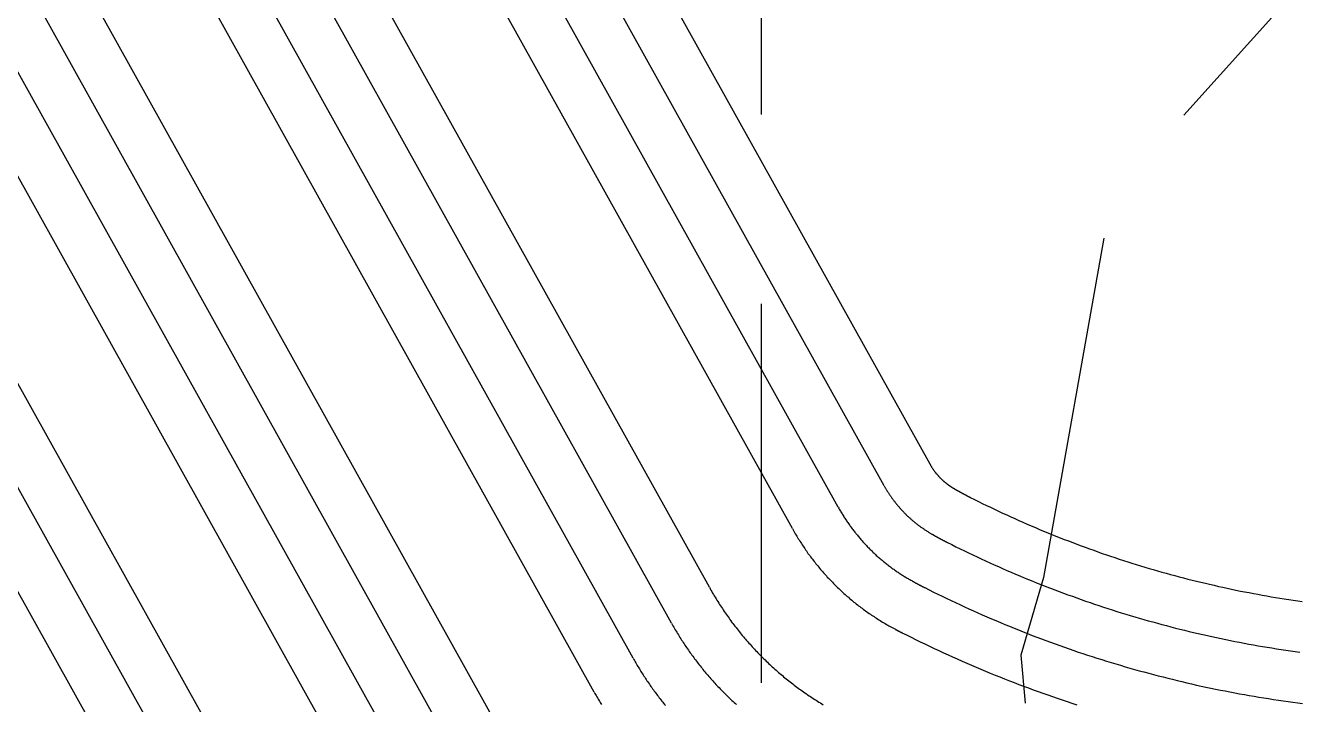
# Model space of a CAD drawing. Header units: inches. Extents: x 2439273 to 2445077, y 7048639 to 7057917.
# Drawn here: x 2442261.6 to 2442362.4, y 7051437.5 to 7051491.3 of the extents above; entities that cross this region are included whole.
import ezdxf

# ---------------------------------------------------------------- set-up
doc = ezdxf.new("R2010")
doc.units = ezdxf.units.IN
doc.header["$LTSCALE"] = 300
doc.header["$MEASUREMENT"] = 0
for name, pattern in [('DASHEDX2', [0.165, 0.125, -0.04]), ('HIDDEN', [0.375, 0.25, -0.125]), ('PHANTOM', [4.25, 3.5, -0.15, 0.15, -0.15, 0.15, -0.15])]:
    doc.linetypes.add(name, pattern=pattern)
for name, color, linetype in [('BOUNDARY', 24, 'PHANTOM'), ('EC', 43, 'DASHEDX2'), ('GRID', 254, 'HIDDEN'), ('new', 3, 'Continuous'), ('PC', 43, 'DASHEDX2')]:
    doc.layers.add(name, color=color, linetype=linetype)

msp = doc.modelspace()

# ---------------------------------------------------------------- linework, layer by layer
at = {"layer": 'BOUNDARY', "color": 7, "linetype": 'Continuous', "flags": 128}
msp.add_lwpolyline([(2442104.79, 7051307.16), (2442104.79, 7051307.16, -0.164597), (2442284.06, 7051796.07), (2442284.06, 7051796.07)], format="xyb", dxfattribs=at)
at = {"layer": 'EC', "color": 43, "linetype": 'DASHEDX2', "flags": 128}
msp.add_lwpolyline([(2442251.27, 7051860.74), (2442247.3, 7051835.93), (2442285.09, 7051799.73), (2442290.75, 7051796.96), (2442292.45, 7051794.32), (2442303.15, 7051761.82), (2442343.57, 7051692.77), (2442359.14, 7051618.96), (2442356.14, 7051577.01), (2442359.01, 7051566.55), (2442358.42, 7051561.45), (2442386.57, 7051521.09), (2442347.57, 7051477.85), (2442342.18, 7051447.57), (2442340.39, 7051441.42), (2442341.66, 7051427.46), (2442359.11, 7051429.33), (2442375.18, 7051420.05), (2442395.01, 7051453.34), (2442400.7, 7051501.07), (2442470.99, 7051494.44), (2442435.4, 7051466.06), (2442491.42, 7051452.29), (2442542.23, 7051423.39), (2442573.16, 7051414.58), (2442639.65, 7051351.27), (2442654.22, 7051332.69), (2442603.46, 7051321.11), (2442621.87, 7051282.74)], dxfattribs=at)
at = {"layer": 'GRID', "linetype": 'HIDDEN', "ltscale": 0.4}
msp.add_line((2442319.86, 7049369.24), (2442319.86, 7057765.42), dxfattribs=at)
at = {"layer": 'new', "color": 3, "linetype": 'PHANTOM', "flags": 128}
msp.add_lwpolyline([(2442104.79, 7051307.16), (2442104.79, 7051307.16, -0.164597), (2442284.06, 7051796.07), (2442284.06, 7051796.07)], format="xyb", dxfattribs=at)
at = {"layer": 'PC', "color": 24, "linetype": 'Continuous', "flags": 128}
for points in [[(2442325.94, 7051453.14), (2442282.49, 7051531.16)], [(2442329.57, 7051454.83), (2442287.04, 7051531.21)], [(2442333.2, 7051456.54), (2442291.41, 7051531.58)], [(2442315.73, 7051446.81), (2442269.24, 7051530.29)], [(2442322.3, 7051451.45), (2442278.07, 7051530.88)], [(2442306.62, 7051438.5), (2442257.22, 7051527.21)], [(2442309.69, 7051441.2), (2442261.59, 7051527.59)], [(2442312.73, 7051443.96), (2442266.09, 7051527.73)], [(2442300.4, 7051433.23), (2442248.56, 7051526.32)], [(2442294.1, 7051428.1), (2442239.97, 7051525.31)], [(2442297.25, 7051430.65), (2442244.25, 7051525.83)], [(2442290.92, 7051425.58), (2442235.69, 7051524.76)], [(2442222.97, 7051522.94), (2442281.33, 7051418.14)], [(2442227.2, 7051523.57), (2442284.54, 7051420.6)], [(2442218.76, 7051522.28), (2442278.11, 7051415.69)], [(2442333.2, 7051456.54), (2442333.21, 7051456.52), (2442333.23, 7051456.49), (2442333.24, 7051456.47), (2442333.25, 7051456.45), (2442333.27, 7051456.43), (2442333.28, 7051456.4), (2442333.29, 7051456.38), (2442333.31, 7051456.36), (2442333.32, 7051456.33), (2442333.33, 7051456.31), (2442333.35, 7051456.29), (2442333.36, 7051456.27), (2442333.38, 7051456.25), (2442333.39, 7051456.22), (2442333.41, 7051456.2), (2442333.42, 7051456.18), (2442333.44, 7051456.16), (2442333.45, 7051456.14), (2442333.47, 7051456.11), (2442333.48, 7051456.09), (2442333.5, 7051456.07), (2442333.51, 7051456.05), (2442333.53, 7051456.03), (2442333.54, 7051456.01), (2442333.56, 7051455.98), (2442333.57, 7051455.96), (2442333.59, 7051455.94), (2442333.61, 7051455.92), (2442333.62, 7051455.9), (2442333.64, 7051455.88), (2442333.66, 7051455.86), (2442333.67, 7051455.84), (2442333.69, 7051455.82), (2442333.71, 7051455.8), (2442333.72, 7051455.78), (2442333.74, 7051455.76), (2442333.76, 7051455.74), (2442333.77, 7051455.72), (2442333.79, 7051455.7), (2442333.81, 7051455.68), (2442333.83, 7051455.66), (2442333.84, 7051455.64), (2442333.86, 7051455.62), (2442333.88, 7051455.6), (2442333.9, 7051455.58), (2442333.92, 7051455.56), (2442333.93, 7051455.54), (2442333.95, 7051455.52), (2442333.97, 7051455.5), (2442333.99, 7051455.48), (2442334.01, 7051455.46), (2442334.03, 7051455.44), (2442334.04, 7051455.43), (2442334.06, 7051455.41), (2442334.08, 7051455.39), (2442334.1, 7051455.37), (2442334.12, 7051455.35), (2442334.14, 7051455.33), (2442334.16, 7051455.32), (2442334.18, 7051455.3), (2442334.2, 7051455.28), (2442334.22, 7051455.26), (2442334.24, 7051455.24), (2442334.26, 7051455.23), (2442334.28, 7051455.21), (2442334.3, 7051455.19), (2442334.32, 7051455.17), (2442334.34, 7051455.16), (2442334.36, 7051455.14), (2442334.38, 7051455.12), (2442334.4, 7051455.11), (2442334.42, 7051455.09), (2442334.44, 7051455.07), (2442334.46, 7051455.06), (2442334.48, 7051455.04), (2442334.5, 7051455.02), (2442334.52, 7051455.01), (2442334.54, 7051454.99), (2442334.56, 7051454.98), (2442334.59, 7051454.96), (2442334.61, 7051454.94), (2442334.63, 7051454.93), (2442334.65, 7051454.91), (2442334.67, 7051454.9), (2442334.69, 7051454.88), (2442334.71, 7051454.87), (2442334.74, 7051454.85), (2442334.76, 7051454.84), (2442334.78, 7051454.82), (2442334.8, 7051454.81), (2442334.82, 7051454.79), (2442334.85, 7051454.78), (2442334.87, 7051454.76), (2442334.89, 7051454.75), (2442334.91, 7051454.74), (2442334.94, 7051454.72), (2442334.96, 7051454.71), (2442334.98, 7051454.69), (2442335, 7051454.68), (2442335.03, 7051454.67)], [(2442329.57, 7051454.83), (2442329.6, 7051454.79), (2442329.62, 7051454.74), (2442329.65, 7051454.69), (2442329.68, 7051454.65), (2442329.71, 7051454.6), (2442329.73, 7051454.55), (2442329.76, 7051454.51), (2442329.79, 7051454.46), (2442329.82, 7051454.41), (2442329.85, 7051454.37), (2442329.88, 7051454.32), (2442329.91, 7051454.27), (2442329.94, 7051454.23), (2442329.97, 7051454.18), (2442330, 7051454.14), (2442330.03, 7051454.09), (2442330.06, 7051454.05), (2442330.09, 7051454), (2442330.12, 7051453.96), (2442330.15, 7051453.91), (2442330.18, 7051453.87), (2442330.21, 7051453.83), (2442330.25, 7051453.78), (2442330.28, 7051453.74), (2442330.31, 7051453.69), (2442330.34, 7051453.65), (2442330.38, 7051453.61), (2442330.41, 7051453.56), (2442330.44, 7051453.52), (2442330.48, 7051453.48), (2442330.51, 7051453.44), (2442330.55, 7051453.39), (2442330.58, 7051453.35), (2442330.62, 7051453.31), (2442330.65, 7051453.27), (2442330.69, 7051453.23), (2442330.72, 7051453.19), (2442330.76, 7051453.14), (2442330.79, 7051453.1), (2442330.83, 7051453.06), (2442330.86, 7051453.02), (2442330.9, 7051452.98), (2442330.94, 7051452.94), (2442330.97, 7051452.9), (2442331.01, 7051452.86), (2442331.05, 7051452.82), (2442331.09, 7051452.78), (2442331.12, 7051452.74), (2442331.16, 7051452.7), (2442331.2, 7051452.67), (2442331.24, 7051452.63), (2442331.28, 7051452.59), (2442331.32, 7051452.55), (2442331.35, 7051452.51), (2442331.39, 7051452.47), (2442331.43, 7051452.44), (2442331.47, 7051452.4), (2442331.51, 7051452.36), (2442331.55, 7051452.33), (2442331.59, 7051452.29), (2442331.63, 7051452.25), (2442331.67, 7051452.22), (2442331.72, 7051452.18), (2442331.76, 7051452.14), (2442331.8, 7051452.11), (2442331.84, 7051452.07), (2442331.88, 7051452.04), (2442331.92, 7051452), (2442331.96, 7051451.97), (2442332.01, 7051451.93), (2442332.05, 7051451.9), (2442332.09, 7051451.87), (2442332.13, 7051451.83), (2442332.18, 7051451.8), (2442332.22, 7051451.77), (2442332.26, 7051451.73), (2442332.31, 7051451.7), (2442332.35, 7051451.67), (2442332.39, 7051451.64), (2442332.44, 7051451.6), (2442332.48, 7051451.57), (2442332.53, 7051451.54), (2442332.57, 7051451.51), (2442332.62, 7051451.48), (2442332.66, 7051451.45), (2442332.71, 7051451.42), (2442332.75, 7051451.39), (2442332.8, 7051451.36), (2442332.84, 7051451.33), (2442332.89, 7051451.3), (2442332.93, 7051451.27), (2442332.98, 7051451.24), (2442333.02, 7051451.21), (2442333.07, 7051451.18), (2442333.12, 7051451.15), (2442333.16, 7051451.12), (2442333.21, 7051451.1), (2442333.26, 7051451.07), (2442333.3, 7051451.04), (2442333.35, 7051451.01)], [(2442335.03, 7051454.67), (2442335.04, 7051454.66), (2442335.05, 7051454.65), (2442335.07, 7051454.64), (2442335.08, 7051454.64), (2442335.09, 7051454.63), (2442335.11, 7051454.62), (2442335.12, 7051454.61), (2442335.13, 7051454.6), (2442335.15, 7051454.6), (2442335.16, 7051454.59), (2442335.17, 7051454.58), (2442335.19, 7051454.57), (2442335.2, 7051454.57), (2442335.21, 7051454.56), (2442335.23, 7051454.55), (2442335.24, 7051454.54), (2442335.25, 7051454.53), (2442335.27, 7051454.53), (2442335.28, 7051454.52), (2442335.3, 7051454.51), (2442335.31, 7051454.5), (2442335.32, 7051454.5), (2442335.34, 7051454.49), (2442335.35, 7051454.48), (2442335.36, 7051454.47), (2442335.38, 7051454.46), (2442335.39, 7051454.46), (2442335.4, 7051454.45), (2442335.42, 7051454.44), (2442335.43, 7051454.43), (2442335.44, 7051454.43), (2442335.46, 7051454.42), (2442335.47, 7051454.41), (2442335.48, 7051454.4), (2442335.5, 7051454.4), (2442335.51, 7051454.39), (2442335.53, 7051454.38), (2442335.54, 7051454.37), (2442335.55, 7051454.36), (2442335.57, 7051454.36), (2442335.58, 7051454.35), (2442335.59, 7051454.34), (2442335.61, 7051454.33), (2442335.62, 7051454.33), (2442335.63, 7051454.32), (2442335.65, 7051454.31), (2442335.66, 7051454.3), (2442335.68, 7051454.3), (2442335.69, 7051454.29), (2442335.7, 7051454.28), (2442335.72, 7051454.27), (2442335.73, 7051454.27), (2442335.74, 7051454.26), (2442335.76, 7051454.25), (2442335.77, 7051454.24), (2442335.78, 7051454.24), (2442335.8, 7051454.23), (2442335.81, 7051454.22), (2442335.83, 7051454.22), (2442335.84, 7051454.21), (2442335.85, 7051454.2), (2442335.87, 7051454.19), (2442335.88, 7051454.19), (2442335.89, 7051454.18), (2442335.91, 7051454.17), (2442335.92, 7051454.16), (2442335.94, 7051454.16), (2442335.95, 7051454.15), (2442335.96, 7051454.14), (2442335.98, 7051454.13), (2442335.99, 7051454.13), (2442336, 7051454.12), (2442336.02, 7051454.11), (2442336.03, 7051454.11), (2442336.05, 7051454.1), (2442336.06, 7051454.09), (2442336.07, 7051454.08), (2442336.09, 7051454.08), (2442336.1, 7051454.07), (2442336.11, 7051454.06), (2442336.13, 7051454.05), (2442336.14, 7051454.05), (2442336.16, 7051454.04), (2442336.17, 7051454.03), (2442336.18, 7051454.03), (2442336.2, 7051454.02), (2442336.21, 7051454.01), (2442336.23, 7051454), (2442336.24, 7051454), (2442336.25, 7051453.99), (2442336.27, 7051453.98), (2442336.28, 7051453.98), (2442336.29, 7051453.97), (2442336.31, 7051453.96), (2442336.32, 7051453.95), (2442336.34, 7051453.95), (2442336.35, 7051453.94), (2442336.36, 7051453.93), (2442336.38, 7051453.93), (2442336.39, 7051453.92)], [(2442336.39, 7051453.92), (2442336.71, 7051453.76), (2442337.03, 7051453.6), (2442337.34, 7051453.44), (2442337.66, 7051453.29), (2442337.98, 7051453.14), (2442338.3, 7051452.98), (2442338.62, 7051452.83), (2442338.94, 7051452.68), (2442339.27, 7051452.53), (2442339.59, 7051452.39), (2442339.91, 7051452.24), (2442340.23, 7051452.09), (2442340.56, 7051451.95), (2442340.88, 7051451.81), (2442341.21, 7051451.67), (2442341.54, 7051451.53), (2442341.86, 7051451.39), (2442342.19, 7051451.26), (2442342.52, 7051451.12), (2442342.85, 7051450.99), (2442343.17, 7051450.86), (2442343.5, 7051450.73), (2442343.83, 7051450.6), (2442344.16, 7051450.47), (2442344.5, 7051450.34), (2442344.83, 7051450.22), (2442345.16, 7051450.09), (2442345.49, 7051449.97), (2442345.83, 7051449.85), (2442346.16, 7051449.73), (2442346.49, 7051449.61), (2442346.83, 7051449.49), (2442347.16, 7051449.38), (2442347.5, 7051449.26), (2442347.84, 7051449.15), (2442348.17, 7051449.04), (2442348.51, 7051448.93), (2442348.85, 7051448.82), (2442349.18, 7051448.72), (2442349.52, 7051448.61), (2442349.86, 7051448.51), (2442350.2, 7051448.4), (2442350.54, 7051448.3), (2442350.88, 7051448.2), (2442351.22, 7051448.11), (2442351.56, 7051448.01), (2442351.9, 7051447.91), (2442352.25, 7051447.82), (2442352.59, 7051447.73), (2442352.93, 7051447.64), (2442353.27, 7051447.55), (2442353.62, 7051447.46), (2442353.96, 7051447.37), (2442354.31, 7051447.29), (2442354.65, 7051447.2), (2442355, 7051447.12), (2442355.34, 7051447.04), (2442355.69, 7051446.96), (2442356.03, 7051446.88), (2442356.38, 7051446.81), (2442356.72, 7051446.73), (2442357.07, 7051446.66), (2442357.42, 7051446.59), (2442357.77, 7051446.51), (2442358.11, 7051446.45), (2442358.46, 7051446.38), (2442358.81, 7051446.31), (2442359.16, 7051446.25), (2442359.51, 7051446.18), (2442359.86, 7051446.12), (2442360.21, 7051446.06), (2442360.55, 7051446), (2442360.9, 7051445.95), (2442361.25, 7051445.89), (2442361.61, 7051445.83), (2442361.96, 7051445.78), (2442362.31, 7051445.73), (2442362.66, 7051445.68)], [(2442325.94, 7051453.14), (2442325.98, 7051453.06), (2442326.02, 7051452.99), (2442326.06, 7051452.92), (2442326.11, 7051452.84), (2442326.15, 7051452.77), (2442326.19, 7051452.7), (2442326.24, 7051452.63), (2442326.28, 7051452.56), (2442326.32, 7051452.48), (2442326.37, 7051452.41), (2442326.41, 7051452.34), (2442326.46, 7051452.27), (2442326.5, 7051452.2), (2442326.55, 7051452.13), (2442326.6, 7051452.06), (2442326.64, 7051451.99), (2442326.69, 7051451.92), (2442326.74, 7051451.85), (2442326.79, 7051451.78), (2442326.84, 7051451.72), (2442326.89, 7051451.65), (2442326.94, 7051451.58), (2442326.99, 7051451.51), (2442327.04, 7051451.44), (2442327.09, 7051451.38), (2442327.14, 7051451.31), (2442327.19, 7051451.24), (2442327.24, 7051451.18), (2442327.29, 7051451.11), (2442327.34, 7051451.05), (2442327.4, 7051450.98), (2442327.45, 7051450.92), (2442327.5, 7051450.85), (2442327.56, 7051450.79), (2442327.61, 7051450.72), (2442327.67, 7051450.66), (2442327.72, 7051450.59), (2442327.78, 7051450.53), (2442327.83, 7051450.47), (2442327.89, 7051450.41), (2442327.94, 7051450.34), (2442328, 7051450.28), (2442328.06, 7051450.22), (2442328.12, 7051450.16), (2442328.17, 7051450.1), (2442328.23, 7051450.04), (2442328.29, 7051449.98), (2442328.35, 7051449.92), (2442328.41, 7051449.86), (2442328.47, 7051449.8), (2442328.53, 7051449.74), (2442328.59, 7051449.68), (2442328.65, 7051449.62), (2442328.71, 7051449.56), (2442328.77, 7051449.5), (2442328.83, 7051449.45), (2442328.89, 7051449.39), (2442328.95, 7051449.33), (2442329.02, 7051449.28), (2442329.08, 7051449.22), (2442329.14, 7051449.17), (2442329.21, 7051449.11), (2442329.27, 7051449.05), (2442329.33, 7051449), (2442329.4, 7051448.95), (2442329.46, 7051448.89), (2442329.53, 7051448.84), (2442329.59, 7051448.79), (2442329.66, 7051448.73), (2442329.72, 7051448.68), (2442329.79, 7051448.63), (2442329.86, 7051448.58), (2442329.92, 7051448.53), (2442329.99, 7051448.47), (2442330.06, 7051448.42), (2442330.12, 7051448.37), (2442330.19, 7051448.32), (2442330.26, 7051448.27), (2442330.33, 7051448.23), (2442330.4, 7051448.18), (2442330.47, 7051448.13), (2442330.53, 7051448.08), (2442330.6, 7051448.03), (2442330.67, 7051447.99), (2442330.74, 7051447.94), (2442330.81, 7051447.89), (2442330.88, 7051447.85), (2442330.95, 7051447.8), (2442331.03, 7051447.76), (2442331.1, 7051447.71), (2442331.17, 7051447.67), (2442331.24, 7051447.62), (2442331.31, 7051447.58), (2442331.38, 7051447.54), (2442331.46, 7051447.49), (2442331.53, 7051447.45), (2442331.6, 7051447.41), (2442331.67, 7051447.37), (2442331.75, 7051447.33), (2442331.82, 7051447.29)], [(2442322.3, 7051451.45), (2442322.36, 7051451.34), (2442322.42, 7051451.24), (2442322.47, 7051451.14), (2442322.53, 7051451.04), (2442322.59, 7051450.94), (2442322.65, 7051450.85), (2442322.71, 7051450.75), (2442322.77, 7051450.65), (2442322.83, 7051450.55), (2442322.89, 7051450.45), (2442322.96, 7051450.35), (2442323.02, 7051450.26), (2442323.08, 7051450.16), (2442323.15, 7051450.06), (2442323.21, 7051449.97), (2442323.28, 7051449.87), (2442323.34, 7051449.78), (2442323.41, 7051449.68), (2442323.47, 7051449.59), (2442323.54, 7051449.49), (2442323.61, 7051449.4), (2442323.68, 7051449.31), (2442323.75, 7051449.21), (2442323.82, 7051449.12), (2442323.89, 7051449.03), (2442323.96, 7051448.94), (2442324.03, 7051448.85), (2442324.1, 7051448.76), (2442324.17, 7051448.67), (2442324.24, 7051448.58), (2442324.32, 7051448.49), (2442324.39, 7051448.4), (2442324.46, 7051448.31), (2442324.54, 7051448.22), (2442324.61, 7051448.13), (2442324.69, 7051448.05), (2442324.77, 7051447.96), (2442324.84, 7051447.87), (2442324.92, 7051447.79), (2442325, 7051447.7), (2442325.07, 7051447.61), (2442325.15, 7051447.53), (2442325.23, 7051447.45), (2442325.31, 7051447.36), (2442325.39, 7051447.28), (2442325.47, 7051447.2), (2442325.55, 7051447.11), (2442325.64, 7051447.03), (2442325.72, 7051446.95), (2442325.8, 7051446.87), (2442325.88, 7051446.79), (2442325.97, 7051446.71), (2442326.05, 7051446.63), (2442326.13, 7051446.55), (2442326.22, 7051446.47), (2442326.3, 7051446.39), (2442326.39, 7051446.31), (2442326.48, 7051446.24), (2442326.56, 7051446.16), (2442326.65, 7051446.08), (2442326.74, 7051446.01), (2442326.83, 7051445.93), (2442326.91, 7051445.86), (2442327, 7051445.79), (2442327.09, 7051445.71), (2442327.18, 7051445.64), (2442327.27, 7051445.57), (2442327.36, 7051445.49), (2442327.45, 7051445.42), (2442327.54, 7051445.35), (2442327.64, 7051445.28), (2442327.73, 7051445.21), (2442327.82, 7051445.14), (2442327.91, 7051445.07), (2442328.01, 7051445), (2442328.1, 7051444.94), (2442328.19, 7051444.87), (2442328.29, 7051444.8), (2442328.38, 7051444.74), (2442328.48, 7051444.67), (2442328.57, 7051444.61), (2442328.67, 7051444.54), (2442328.77, 7051444.48), (2442328.86, 7051444.41), (2442328.96, 7051444.35), (2442329.06, 7051444.29), (2442329.16, 7051444.23), (2442329.25, 7051444.17), (2442329.35, 7051444.11), (2442329.45, 7051444.05), (2442329.55, 7051443.99), (2442329.65, 7051443.93), (2442329.75, 7051443.87), (2442329.85, 7051443.81), (2442329.95, 7051443.76), (2442330.05, 7051443.7), (2442330.15, 7051443.64), (2442330.25, 7051443.59), (2442330.36, 7051443.53), (2442330.46, 7051443.48)], [(2442333.35, 7051451.01), (2442333.36, 7051451.01), (2442333.38, 7051451), (2442333.39, 7051450.99), (2442333.4, 7051450.99), (2442333.41, 7051450.98), (2442333.42, 7051450.97), (2442333.44, 7051450.97), (2442333.45, 7051450.96), (2442333.46, 7051450.95), (2442333.47, 7051450.94), (2442333.49, 7051450.94), (2442333.5, 7051450.93), (2442333.51, 7051450.92), (2442333.52, 7051450.92), (2442333.53, 7051450.91), (2442333.55, 7051450.9), (2442333.56, 7051450.9), (2442333.57, 7051450.89), (2442333.58, 7051450.88), (2442333.6, 7051450.88), (2442333.61, 7051450.87), (2442333.62, 7051450.86), (2442333.63, 7051450.86), (2442333.64, 7051450.85), (2442333.66, 7051450.84), (2442333.67, 7051450.84), (2442333.68, 7051450.83), (2442333.69, 7051450.82), (2442333.71, 7051450.82), (2442333.72, 7051450.81), (2442333.73, 7051450.8), (2442333.74, 7051450.79), (2442333.76, 7051450.79), (2442333.77, 7051450.78), (2442333.78, 7051450.77), (2442333.79, 7051450.77), (2442333.8, 7051450.76), (2442333.82, 7051450.75), (2442333.83, 7051450.75), (2442333.84, 7051450.74), (2442333.85, 7051450.73), (2442333.87, 7051450.73), (2442333.88, 7051450.72), (2442333.89, 7051450.71), (2442333.9, 7051450.71), (2442333.92, 7051450.7), (2442333.93, 7051450.69), (2442333.94, 7051450.69), (2442333.95, 7051450.68), (2442333.96, 7051450.67), (2442333.98, 7051450.67), (2442333.99, 7051450.66), (2442334, 7051450.65), (2442334.01, 7051450.65), (2442334.03, 7051450.64), (2442334.04, 7051450.63), (2442334.05, 7051450.63), (2442334.06, 7051450.62), (2442334.08, 7051450.61), (2442334.09, 7051450.61), (2442334.1, 7051450.6), (2442334.11, 7051450.6), (2442334.13, 7051450.59), (2442334.14, 7051450.58), (2442334.15, 7051450.58), (2442334.16, 7051450.57), (2442334.17, 7051450.56), (2442334.19, 7051450.56), (2442334.2, 7051450.55), (2442334.21, 7051450.54), (2442334.22, 7051450.54), (2442334.24, 7051450.53), (2442334.25, 7051450.52), (2442334.26, 7051450.52), (2442334.27, 7051450.51), (2442334.29, 7051450.5), (2442334.3, 7051450.5), (2442334.31, 7051450.49), (2442334.32, 7051450.48), (2442334.34, 7051450.48), (2442334.35, 7051450.47), (2442334.36, 7051450.47), (2442334.37, 7051450.46), (2442334.39, 7051450.45), (2442334.4, 7051450.45), (2442334.41, 7051450.44), (2442334.42, 7051450.43), (2442334.44, 7051450.43), (2442334.45, 7051450.42), (2442334.46, 7051450.41), (2442334.47, 7051450.41), (2442334.49, 7051450.4), (2442334.5, 7051450.39), (2442334.51, 7051450.39), (2442334.52, 7051450.38), (2442334.54, 7051450.38), (2442334.55, 7051450.37), (2442334.56, 7051450.36), (2442334.57, 7051450.36), (2442334.59, 7051450.35)], [(2442334.59, 7051450.35), (2442334.92, 7051450.18), (2442335.25, 7051450.02), (2442335.58, 7051449.85), (2442335.92, 7051449.69), (2442336.25, 7051449.53), (2442336.59, 7051449.37), (2442336.92, 7051449.21), (2442337.26, 7051449.05), (2442337.6, 7051448.9), (2442337.93, 7051448.74), (2442338.27, 7051448.59), (2442338.61, 7051448.44), (2442338.95, 7051448.29), (2442339.29, 7051448.14), (2442339.63, 7051447.99), (2442339.97, 7051447.85), (2442340.32, 7051447.7), (2442340.66, 7051447.56), (2442341, 7051447.42), (2442341.35, 7051447.28), (2442341.69, 7051447.14), (2442342.04, 7051447), (2442342.38, 7051446.87), (2442342.73, 7051446.73), (2442343.08, 7051446.6), (2442343.42, 7051446.47), (2442343.77, 7051446.34), (2442344.12, 7051446.21), (2442344.47, 7051446.09), (2442344.82, 7051445.96), (2442345.17, 7051445.84), (2442345.52, 7051445.71), (2442345.87, 7051445.59), (2442346.22, 7051445.47), (2442346.57, 7051445.36), (2442346.93, 7051445.24), (2442347.28, 7051445.13), (2442347.63, 7051445.01), (2442347.99, 7051444.9), (2442348.34, 7051444.79), (2442348.7, 7051444.68), (2442349.05, 7051444.57), (2442349.41, 7051444.47), (2442349.77, 7051444.36), (2442350.12, 7051444.26), (2442350.48, 7051444.16), (2442350.84, 7051444.06), (2442351.2, 7051443.96), (2442351.55, 7051443.86), (2442351.91, 7051443.77), (2442352.27, 7051443.67), (2442352.63, 7051443.58), (2442352.99, 7051443.49), (2442353.35, 7051443.4), (2442353.71, 7051443.31), (2442354.07, 7051443.23), (2442354.44, 7051443.14), (2442354.8, 7051443.06), (2442355.16, 7051442.98), (2442355.52, 7051442.9), (2442355.89, 7051442.82), (2442356.25, 7051442.74), (2442356.61, 7051442.67), (2442356.98, 7051442.59), (2442357.34, 7051442.52), (2442357.71, 7051442.45), (2442358.07, 7051442.38), (2442358.44, 7051442.31), (2442358.8, 7051442.25), (2442359.17, 7051442.18), (2442359.53, 7051442.12), (2442359.9, 7051442.06), (2442360.27, 7051442), (2442360.63, 7051441.94), (2442361, 7051441.88), (2442361.37, 7051441.83), (2442361.73, 7051441.77), (2442362.1, 7051441.72), (2442362.47, 7051441.67)], [(2442331.82, 7051447.29), (2442331.83, 7051447.28), (2442331.84, 7051447.28), (2442331.85, 7051447.27), (2442331.86, 7051447.27), (2442331.87, 7051447.26), (2442331.88, 7051447.26), (2442331.89, 7051447.25), (2442331.9, 7051447.25), (2442331.91, 7051447.24), (2442331.92, 7051447.23), (2442331.93, 7051447.23), (2442331.94, 7051447.22), (2442331.94, 7051447.22), (2442331.95, 7051447.21), (2442331.96, 7051447.21), (2442331.97, 7051447.2), (2442331.98, 7051447.2), (2442331.99, 7051447.19), (2442332, 7051447.19), (2442332.01, 7051447.18), (2442332.02, 7051447.18), (2442332.03, 7051447.17), (2442332.04, 7051447.17), (2442332.05, 7051447.16), (2442332.06, 7051447.16), (2442332.07, 7051447.15), (2442332.08, 7051447.15), (2442332.09, 7051447.14), (2442332.1, 7051447.14), (2442332.11, 7051447.13), (2442332.12, 7051447.13), (2442332.13, 7051447.12), (2442332.14, 7051447.12), (2442332.15, 7051447.11), (2442332.15, 7051447.11), (2442332.16, 7051447.1), (2442332.17, 7051447.1), (2442332.18, 7051447.09), (2442332.19, 7051447.09), (2442332.2, 7051447.08), (2442332.21, 7051447.08), (2442332.22, 7051447.07), (2442332.23, 7051447.07), (2442332.24, 7051447.06), (2442332.25, 7051447.06), (2442332.26, 7051447.05), (2442332.27, 7051447.05), (2442332.28, 7051447.04), (2442332.29, 7051447.04), (2442332.3, 7051447.03), (2442332.31, 7051447.02), (2442332.32, 7051447.02), (2442332.33, 7051447.01), (2442332.34, 7051447.01), (2442332.35, 7051447), (2442332.36, 7051447), (2442332.37, 7051446.99), (2442332.37, 7051446.99), (2442332.38, 7051446.98), (2442332.39, 7051446.98), (2442332.4, 7051446.97), (2442332.41, 7051446.97), (2442332.42, 7051446.96), (2442332.43, 7051446.96), (2442332.44, 7051446.95), (2442332.45, 7051446.95), (2442332.46, 7051446.94), (2442332.47, 7051446.94), (2442332.48, 7051446.93), (2442332.49, 7051446.93), (2442332.5, 7051446.92), (2442332.51, 7051446.92), (2442332.52, 7051446.91), (2442332.53, 7051446.91), (2442332.54, 7051446.9), (2442332.55, 7051446.9), (2442332.56, 7051446.89), (2442332.57, 7051446.89), (2442332.58, 7051446.88), (2442332.59, 7051446.88), (2442332.6, 7051446.87), (2442332.61, 7051446.87), (2442332.62, 7051446.86), (2442332.62, 7051446.86), (2442332.63, 7051446.86), (2442332.64, 7051446.85), (2442332.65, 7051446.85), (2442332.66, 7051446.84), (2442332.67, 7051446.84), (2442332.68, 7051446.83), (2442332.69, 7051446.83), (2442332.7, 7051446.82), (2442332.71, 7051446.82), (2442332.72, 7051446.81), (2442332.73, 7051446.81), (2442332.74, 7051446.8), (2442332.75, 7051446.8), (2442332.76, 7051446.79), (2442332.77, 7051446.79), (2442332.78, 7051446.78)], [(2442315.73, 7051446.81), (2442315.79, 7051446.69), (2442315.86, 7051446.58), (2442315.92, 7051446.46), (2442315.99, 7051446.35), (2442316.06, 7051446.24), (2442316.12, 7051446.12), (2442316.19, 7051446.01), (2442316.26, 7051445.9), (2442316.33, 7051445.78), (2442316.4, 7051445.67), (2442316.47, 7051445.56), (2442316.54, 7051445.45), (2442316.61, 7051445.34), (2442316.69, 7051445.23), (2442316.76, 7051445.12), (2442316.83, 7051445.01), (2442316.91, 7051444.9), (2442316.98, 7051444.79), (2442317.06, 7051444.68), (2442317.13, 7051444.57), (2442317.21, 7051444.46), (2442317.29, 7051444.35), (2442317.36, 7051444.25), (2442317.44, 7051444.14), (2442317.52, 7051444.03), (2442317.6, 7051443.93), (2442317.68, 7051443.82), (2442317.76, 7051443.72), (2442317.84, 7051443.61), (2442317.92, 7051443.51), (2442318.01, 7051443.41), (2442318.09, 7051443.3), (2442318.17, 7051443.2), (2442318.26, 7051443.1), (2442318.34, 7051443), (2442318.43, 7051442.89), (2442318.51, 7051442.79), (2442318.6, 7051442.69), (2442318.68, 7051442.59), (2442318.77, 7051442.49), (2442318.86, 7051442.39), (2442318.95, 7051442.29), (2442319.03, 7051442.2), (2442319.12, 7051442.1), (2442319.21, 7051442), (2442319.3, 7051441.9), (2442319.39, 7051441.81), (2442319.48, 7051441.71), (2442319.58, 7051441.62), (2442319.67, 7051441.52), (2442319.76, 7051441.43), (2442319.85, 7051441.33), (2442319.95, 7051441.24), (2442320.04, 7051441.15), (2442320.14, 7051441.05), (2442320.23, 7051440.96), (2442320.33, 7051440.87), (2442320.42, 7051440.78), (2442320.52, 7051440.69), (2442320.62, 7051440.6), (2442320.71, 7051440.51), (2442320.81, 7051440.42), (2442320.91, 7051440.33), (2442321.01, 7051440.24), (2442321.11, 7051440.16), (2442321.21, 7051440.07), (2442321.31, 7051439.98), (2442321.41, 7051439.9), (2442321.51, 7051439.81), (2442321.61, 7051439.73), (2442321.71, 7051439.64), (2442321.82, 7051439.56), (2442321.92, 7051439.48), (2442322.02, 7051439.39), (2442322.13, 7051439.31), (2442322.23, 7051439.23), (2442322.34, 7051439.15), (2442322.44, 7051439.07), (2442322.55, 7051438.99), (2442322.65, 7051438.91), (2442322.76, 7051438.83), (2442322.87, 7051438.75), (2442322.97, 7051438.68), (2442323.08, 7051438.6), (2442323.19, 7051438.52), (2442323.3, 7051438.45), (2442323.41, 7051438.37), (2442323.51, 7051438.3), (2442323.62, 7051438.22), (2442323.73, 7051438.15), (2442323.85, 7051438.08), (2442323.96, 7051438), (2442324.07, 7051437.93), (2442324.18, 7051437.86), (2442324.29, 7051437.79), (2442324.4, 7051437.72), (2442324.52, 7051437.65), (2442324.63, 7051437.58), (2442324.74, 7051437.51)], [(2442332.78, 7051446.78), (2442333.13, 7051446.61), (2442333.47, 7051446.43), (2442333.82, 7051446.26), (2442334.17, 7051446.09), (2442334.52, 7051445.92), (2442334.87, 7051445.76), (2442335.22, 7051445.59), (2442335.57, 7051445.43), (2442335.93, 7051445.26), (2442336.28, 7051445.1), (2442336.63, 7051444.94), (2442336.99, 7051444.78), (2442337.34, 7051444.63), (2442337.7, 7051444.47), (2442338.06, 7051444.32), (2442338.41, 7051444.17), (2442338.77, 7051444.01), (2442339.13, 7051443.87), (2442339.49, 7051443.72), (2442339.85, 7051443.57), (2442340.21, 7051443.43), (2442340.57, 7051443.28), (2442340.93, 7051443.14), (2442341.29, 7051443), (2442341.65, 7051442.86), (2442342.02, 7051442.73), (2442342.38, 7051442.59), (2442342.75, 7051442.46), (2442343.11, 7051442.32), (2442343.48, 7051442.19), (2442343.84, 7051442.06), (2442344.21, 7051441.93), (2442344.58, 7051441.81), (2442344.94, 7051441.68), (2442345.31, 7051441.56), (2442345.68, 7051441.44), (2442346.05, 7051441.32), (2442346.42, 7051441.2), (2442346.79, 7051441.08), (2442347.16, 7051440.97), (2442347.53, 7051440.85), (2442347.9, 7051440.74), (2442348.28, 7051440.63), (2442348.65, 7051440.52), (2442349.02, 7051440.41), (2442349.4, 7051440.31), (2442349.77, 7051440.2), (2442350.14, 7051440.1), (2442350.52, 7051440), (2442350.89, 7051439.9), (2442351.27, 7051439.8), (2442351.65, 7051439.71), (2442352.02, 7051439.61), (2442352.4, 7051439.52), (2442352.78, 7051439.43), (2442353.15, 7051439.34), (2442353.53, 7051439.25), (2442353.91, 7051439.16), (2442354.29, 7051439.07), (2442354.67, 7051438.99), (2442355.05, 7051438.91), (2442355.43, 7051438.83), (2442355.81, 7051438.75), (2442356.19, 7051438.67), (2442356.57, 7051438.6), (2442356.95, 7051438.52), (2442357.33, 7051438.45), (2442357.71, 7051438.38), (2442358.1, 7051438.31), (2442358.48, 7051438.24), (2442358.86, 7051438.18), (2442359.24, 7051438.11), (2442359.63, 7051438.05), (2442360.01, 7051437.99), (2442360.39, 7051437.93), (2442360.78, 7051437.87), (2442361.16, 7051437.81), (2442361.55, 7051437.76), (2442361.93, 7051437.7), (2442362.32, 7051437.65), (2442362.7, 7051437.6)], [(2442312.73, 7051443.96), (2442312.79, 7051443.86), (2442312.85, 7051443.76), (2442312.91, 7051443.65), (2442312.97, 7051443.55), (2442313.03, 7051443.44), (2442313.09, 7051443.34), (2442313.15, 7051443.24), (2442313.22, 7051443.14), (2442313.28, 7051443.03), (2442313.34, 7051442.93), (2442313.4, 7051442.83), (2442313.47, 7051442.73), (2442313.53, 7051442.63), (2442313.6, 7051442.53), (2442313.66, 7051442.43), (2442313.73, 7051442.32), (2442313.8, 7051442.22), (2442313.86, 7051442.13), (2442313.93, 7051442.03), (2442314, 7051441.93), (2442314.07, 7051441.83), (2442314.14, 7051441.73), (2442314.21, 7051441.63), (2442314.28, 7051441.53), (2442314.35, 7051441.44), (2442314.42, 7051441.34), (2442314.49, 7051441.24), (2442314.56, 7051441.15), (2442314.63, 7051441.05), (2442314.7, 7051440.96), (2442314.78, 7051440.86), (2442314.85, 7051440.77), (2442314.92, 7051440.67), (2442315, 7051440.58), (2442315.07, 7051440.48), (2442315.15, 7051440.39), (2442315.22, 7051440.3), (2442315.3, 7051440.2), (2442315.38, 7051440.11), (2442315.45, 7051440.02), (2442315.53, 7051439.93), (2442315.61, 7051439.84), (2442315.69, 7051439.75), (2442315.77, 7051439.66), (2442315.85, 7051439.57), (2442315.93, 7051439.48), (2442316.01, 7051439.39), (2442316.09, 7051439.3), (2442316.17, 7051439.21), (2442316.25, 7051439.12), (2442316.33, 7051439.03), (2442316.41, 7051438.95), (2442316.5, 7051438.86), (2442316.58, 7051438.77), (2442316.66, 7051438.69), (2442316.75, 7051438.6), (2442316.83, 7051438.52), (2442316.92, 7051438.43), (2442317, 7051438.35), (2442317.09, 7051438.26), (2442317.17, 7051438.18), (2442317.26, 7051438.09), (2442317.35, 7051438.01), (2442317.43, 7051437.93), (2442317.52, 7051437.85), (2442317.61, 7051437.77), (2442317.7, 7051437.68), (2442317.79, 7051437.6), (2442317.87, 7051437.52)], [(2442330.46, 7051443.48), (2442330.46, 7051443.48), (2442330.47, 7051443.47), (2442330.47, 7051443.47), (2442330.48, 7051443.47), (2442330.48, 7051443.47), (2442330.49, 7051443.46), (2442330.49, 7051443.46), (2442330.5, 7051443.46), (2442330.5, 7051443.45), (2442330.51, 7051443.45), (2442330.51, 7051443.45), (2442330.52, 7051443.45), (2442330.52, 7051443.44), (2442330.53, 7051443.44), (2442330.53, 7051443.44), (2442330.54, 7051443.44), (2442330.54, 7051443.43), (2442330.55, 7051443.43), (2442330.55, 7051443.43), (2442330.56, 7051443.42), (2442330.57, 7051443.42), (2442330.57, 7051443.42), (2442330.58, 7051443.42), (2442330.58, 7051443.41), (2442330.59, 7051443.41), (2442330.59, 7051443.41), (2442330.6, 7051443.41), (2442330.6, 7051443.4), (2442330.61, 7051443.4), (2442330.61, 7051443.4), (2442330.62, 7051443.4), (2442330.62, 7051443.39), (2442330.63, 7051443.39), (2442330.63, 7051443.39), (2442330.64, 7051443.38), (2442330.64, 7051443.38), (2442330.65, 7051443.38), (2442330.65, 7051443.38), (2442330.66, 7051443.37), (2442330.66, 7051443.37), (2442330.67, 7051443.37), (2442330.67, 7051443.37), (2442330.68, 7051443.36), (2442330.68, 7051443.36), (2442330.69, 7051443.36), (2442330.69, 7051443.36), (2442330.7, 7051443.35), (2442330.7, 7051443.35), (2442330.71, 7051443.35), (2442330.71, 7051443.34), (2442330.72, 7051443.34), (2442330.72, 7051443.34), (2442330.73, 7051443.34), (2442330.74, 7051443.33), (2442330.74, 7051443.33), (2442330.75, 7051443.33), (2442330.75, 7051443.33), (2442330.76, 7051443.32), (2442330.76, 7051443.32), (2442330.77, 7051443.32), (2442330.77, 7051443.32), (2442330.78, 7051443.31), (2442330.78, 7051443.31), (2442330.79, 7051443.31), (2442330.79, 7051443.3), (2442330.8, 7051443.3), (2442330.8, 7051443.3), (2442330.81, 7051443.3), (2442330.81, 7051443.29), (2442330.82, 7051443.29), (2442330.82, 7051443.29), (2442330.83, 7051443.29), (2442330.83, 7051443.28), (2442330.84, 7051443.28), (2442330.84, 7051443.28), (2442330.85, 7051443.28), (2442330.85, 7051443.27), (2442330.86, 7051443.27), (2442330.86, 7051443.27), (2442330.87, 7051443.27), (2442330.87, 7051443.26), (2442330.88, 7051443.26), (2442330.88, 7051443.26), (2442330.89, 7051443.25), (2442330.9, 7051443.25), (2442330.9, 7051443.25), (2442330.91, 7051443.25), (2442330.91, 7051443.24), (2442330.92, 7051443.24), (2442330.92, 7051443.24), (2442330.93, 7051443.24), (2442330.93, 7051443.23), (2442330.94, 7051443.23), (2442330.94, 7051443.23), (2442330.95, 7051443.23), (2442330.95, 7051443.22), (2442330.96, 7051443.22), (2442330.96, 7051443.22), (2442330.97, 7051443.22), (2442330.97, 7051443.21)], [(2442330.97, 7051443.21), (2442331.33, 7051443.03), (2442331.7, 7051442.85), (2442332.06, 7051442.67), (2442332.42, 7051442.49), (2442332.79, 7051442.32), (2442333.16, 7051442.14), (2442333.52, 7051441.97), (2442333.89, 7051441.8), (2442334.26, 7051441.63), (2442334.63, 7051441.46), (2442334.99, 7051441.29), (2442335.36, 7051441.13), (2442335.74, 7051440.96), (2442336.11, 7051440.8), (2442336.48, 7051440.64), (2442336.85, 7051440.48), (2442337.22, 7051440.33), (2442337.6, 7051440.17), (2442337.97, 7051440.02), (2442338.35, 7051439.86), (2442338.72, 7051439.71), (2442339.1, 7051439.56), (2442339.48, 7051439.41), (2442339.86, 7051439.27), (2442340.23, 7051439.12), (2442340.61, 7051438.98), (2442340.99, 7051438.84), (2442341.37, 7051438.7), (2442341.75, 7051438.56), (2442342.14, 7051438.42), (2442342.52, 7051438.29), (2442342.9, 7051438.16), (2442343.28, 7051438.02), (2442343.67, 7051437.89), (2442344.05, 7051437.76), (2442344.44, 7051437.64), (2442344.82, 7051437.51)], [(2442309.69, 7051441.2), (2442309.75, 7051441.1), (2442309.8, 7051441.01), (2442309.86, 7051440.91), (2442309.91, 7051440.82), (2442309.97, 7051440.72), (2442310.02, 7051440.62), (2442310.08, 7051440.53), (2442310.14, 7051440.43), (2442310.2, 7051440.34), (2442310.25, 7051440.25), (2442310.31, 7051440.15), (2442310.37, 7051440.06), (2442310.43, 7051439.96), (2442310.49, 7051439.87), (2442310.55, 7051439.78), (2442310.61, 7051439.69), (2442310.67, 7051439.59), (2442310.73, 7051439.5), (2442310.79, 7051439.41), (2442310.85, 7051439.32), (2442310.92, 7051439.23), (2442310.98, 7051439.13), (2442311.04, 7051439.04), (2442311.11, 7051438.95), (2442311.17, 7051438.86), (2442311.23, 7051438.77), (2442311.3, 7051438.68), (2442311.36, 7051438.59), (2442311.43, 7051438.51), (2442311.5, 7051438.42), (2442311.56, 7051438.33), (2442311.63, 7051438.24), (2442311.7, 7051438.15), (2442311.76, 7051438.06), (2442311.83, 7051437.98), (2442311.9, 7051437.89), (2442311.97, 7051437.8), (2442312.04, 7051437.72), (2442312.11, 7051437.63), (2442312.18, 7051437.54), (2442312.25, 7051437.46)], [(2442306.62, 7051438.5), (2442306.67, 7051438.41), (2442306.72, 7051438.32), (2442306.77, 7051438.23), (2442306.82, 7051438.14), (2442306.88, 7051438.05), (2442306.93, 7051437.96), (2442306.98, 7051437.87), (2442307.03, 7051437.78), (2442307.09, 7051437.69), (2442307.14, 7051437.61), (2442307.19, 7051437.52)]]:
    msp.add_lwpolyline(points, dxfattribs=at)

doc.saveas('drawing.dxf')
